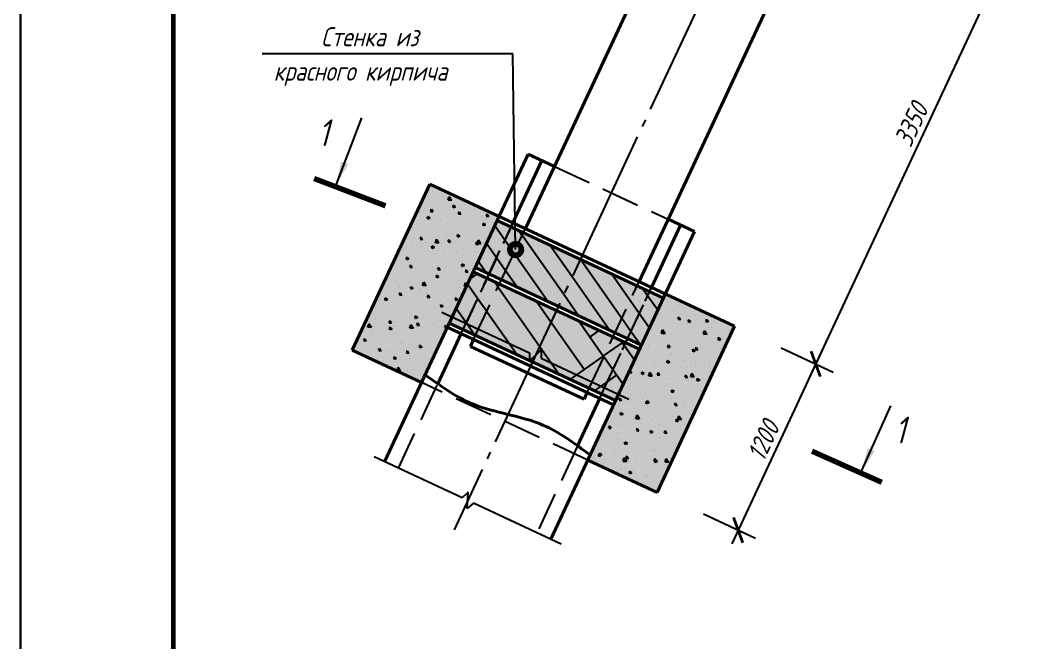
# Model space of a CAD drawing. Header units: millimetres. Extents: x 241890 to 271590, y -129581 to -108581.
# Drawn here: x 241890 to 248556, y -120084 to -116011 of the extents above; entities that cross this region are included whole.
import ezdxf

# ---------------------------------------------------------------- set-up
doc = ezdxf.new("R2010")
doc.units = ezdxf.units.MM
doc.set_wipeout_variables(frame=1)
doc.linetypes.add('GOST2.303 4', pattern=[7, 5, -2, 0])
doc.linetypes.add('GOST2.303 5', pattern=[24, 20, -1.5, 1, -1.5])
doc.layers.get('0').update_dxf_attribs({"lineweight": 40})
for name, color, linetype in [('Заливка', 5, 'Continuous'), ('Линии', 7, 'Continuous'), ('Надписи', 7, 'Continuous'), ('СПДС_Надписи', 7, 'Continuous'), ('Штриховка', 7, 'Continuous')]:
    doc.layers.add(name, color=color, linetype=linetype)
doc.styles.add('GOST 2.304', font='CS_Gost2304.shx', dxfattribs={"oblique": 15})

# ---------------------------------------------------------------- blocks, each defined once
blk = doc.blocks.new('_ArchTick')
at = {"color": 0, "linetype": 'ByBlock', "const_width": 0.15}
blk.add_lwpolyline([(-0.5, -0.5), (0.5, 0.5)], dxfattribs=at)

msp = doc.modelspace()

# ---------------------------------------------------------------- hatches: boundary and pattern name
at = {"layer": 'Заливка', "ltscale": 50}
h = msp.add_hatch(color=254, dxfattribs=at)
h.paths.add_polyline_path([(246561.4, -118012.6), (246054.2, -119100.2), (245601.1, -118888.9), (246108.2, -117801.3)])
h.paths.add_polyline_path([(245020.6, -117294.2), (244513.5, -118381.7), (244060.3, -118170.4), (244567.5, -117082.9)])
h = msp.add_hatch(color=26, dxfattribs=at)
h.paths.add_polyline_path([(246095.5, -117828.5), (245951.8, -118136.6), (245861.2, -118094.4), (246004.9, -117786.2)])
h.paths.add_polyline_path([(246004.9, -117786.2), (245861.2, -118094.4), (245779.6, -118056.3), (245923.3, -117748.2)])
h.paths.add_polyline_path([(245923.3, -117748.2), (245779.6, -118056.3), (245771.5, -118052.5), (245915.2, -117744.4)])
h.paths.add_polyline_path([(245915.2, -117744.4), (245771.5, -118052.5), (245408, -117883.1), (245551.7, -117574.9)])
h.paths.add_polyline_path([(245551.7, -117574.9), (245408, -117883.1), (245044.6, -117713.6), (245188.3, -117405.5)])
h.paths.add_polyline_path([(245188.3, -117405.5), (245044.6, -117713.6), (245036.5, -117709.8), (245180.1, -117401.7)])
h.paths.add_polyline_path([(245180.1, -117401.7), (245036.5, -117709.8), (244954.9, -117671.8), (245098.6, -117363.6)])
h.paths.add_polyline_path([(245098.6, -117363.6), (244954.9, -117671.8), (244864.3, -117629.5), (245007.9, -117321.4)])
at = {"layer": 'Линии', "ltscale": 50}
h = msp.add_hatch(color=41, dxfattribs=at)
h.paths.add_polyline_path([(245782.8, -118499.2), (245939.1, -118163.8), (245848.5, -118121.6), (245692.1, -118456.9)])
h.paths.add_polyline_path([(245692.1, -118456.9), (245848.5, -118121.6), (245767, -118083.5), (245610.6, -118418.9)])
h.paths.add_polyline_path([(245610.6, -118418.9), (245767, -118083.5), (245758.8, -118079.7), (245602.4, -118415.1)])
h.paths.add_polyline_path([(245602.4, -118415.1), (245758.8, -118079.7), (245395.4, -117910.3), (245239, -118245.6)])
h.paths.add_polyline_path([(245239, -118245.6), (245395.4, -117910.3), (245031.9, -117740.8), (244875.6, -118076.1)])
h.paths.add_polyline_path([(244875.6, -118076.1), (245031.9, -117740.8), (245023.8, -117737), (244867.4, -118072.3)])
h.paths.add_polyline_path([(244867.4, -118072.3), (245023.8, -117737), (244942.2, -117699), (244785.8, -118034.3)])
h.paths.add_polyline_path([(244785.8, -118034.3), (244942.2, -117699), (244851.6, -117656.7), (244695.2, -117992)])

# ---------------------------------------------------------------- linework, layer by layer
at = {"ltscale": 50}
for p, q in [((245192.8, -117374.5), (246553.8, -114455.9)), ((245936, -117721), (247358, -114671.4)), ((245211, -116886.5), (244272, -118899.6)), ((245211, -116886.5), (245211, -116886.5)), ((245211, -116886.5), (245383, -116966.7)), ((245211, -116886.5), (245211, -116886.5)), ((245211, -116886.5), (245383, -116966.7)), ((245111.3, -117336.4), (245301.4, -116928.7)), ((245189.7, -116931.6), (245189.7, -116931.6)), ((246561.4, -118012.6), (244567.5, -117082.9)), ((246207.7, -117351.3), (246017.6, -117759)), ((246126.1, -117313.3), (246298.6, -117393.7)), ((246126.1, -117313.3), (246298.6, -117393.7)), ((246234.9, -117370.5), (246234.9, -117370.5)), ((246239.9, -117359.8), (246239.9, -117359.8)), ((246298.3, -117393.6), (245359.6, -119406.8)), ((246277.2, -117438.8), (246277.2, -117438.8)), ((246298.6, -117393.7), (246298.6, -117393.7)), ((246298.6, -117393.7), (246298.6, -117393.7)), ((246054.2, -119100.2), (246561.4, -118012.6)), ((244619.8, -118390.4), (244773.2, -118061.5)), ((244833.6, -118144.8), (244854.7, -118099.5)), ((245679.5, -118484.1), (245534.3, -118795.5)), ((245576.8, -118491.4), (245597.9, -118446.1))]:
    msp.add_line(p, q, dxfattribs=at)
for p, q in [((244060.3, -118170.4), (244567.5, -117082.9)), ((246054.2, -119100.2), (246561.4, -118012.6)), ((244513.5, -118381.7), (244060.3, -118170.4)), ((246054.2, -119100.2), (245601.1, -118888.9))]:
    msp.add_line(p, q)
at = {"ltscale": 40}
for p, q in [((246095.5, -117828.5), (245007.9, -117321.4)), ((245951.8, -118136.6), (244864.3, -117629.5)), ((245939.1, -118163.8), (244851.6, -117656.7)), ((245770.1, -118526.4), (244682.5, -118019.2)), ((245782.8, -118499.2), (244695.2, -117992)), ((245576.8, -118491.4), (244833.6, -118144.8))]:
    msp.add_line(p, q, dxfattribs=at)
at = {"ltscale": 50}
msp.add_spline([(245615.8, -118856.5), (245307.4, -118659.6), (244846.4, -118520.9), (244536.8, -118330.9)], degree=3, dxfattribs=at)
at = {"layer": 'Линии', "linetype": 'GOST2.303 5', "ltscale": 50}
msp.add_line((246939, -114599.4), (244726.7, -119344.6), dxfattribs=at)
at = {"layer": 'Линии', "linetype": 'GOST2.303 4', "ltscale": 50}
for p, q in [((245211, -116886.5), (245041.3, -117250.5)), ((245211, -116886.5), (245041.3, -117250.5)), ((245211, -116886.5), (245166.7, -116981.7)), ((245301.7, -116928.8), (244804.9, -117994)), ((245301.7, -116928.8), (244804.9, -117994)), ((245383, -116966.7), (246126.1, -117313.3)), ((245041.3, -117250.5), (244714.3, -117951.8)), ((245041.3, -117250.5), (244714.3, -117951.8)), ((244773.2, -118061.5), (245111.3, -117336.4)), ((244854.7, -118099.5), (245192.8, -117374.5)), ((245711.2, -118416.7), (246208, -117351.4)), ((245711.2, -118416.7), (246208, -117351.4)), ((246128.9, -117757.6), (246298.6, -117393.7)), ((246128.9, -117757.6), (246298.6, -117393.7)), ((246129.2, -117756.9), (246171.3, -117666.6)), ((246129.2, -117756.9), (246171.3, -117666.6)), ((245597.9, -118446.1), (245936, -117721)), ((245679.5, -118484.1), (246017.6, -117759)), ((246128.9, -117757.6), (245801.9, -118458.9)), ((246128.9, -117757.6), (245801.9, -118458.9)), ((244362.6, -118941.9), (244619.8, -118390.4)), ((245601.1, -118888.9), (244513.5, -118381.7)), ((245534.3, -118795.5), (245268.9, -119364.5))]:
    msp.add_line(p, q, dxfattribs=at)
at = {"layer": 'Линии', "linetype": 'Continuous', "ltscale": 50}
for p, q in [((244829.4, -117704.3), (244879.1, -117669.5)), ((244880.2, -117831.9), (244814, -117737.3)), ((245014.2, -117757.6), (244988.1, -117720.4)), ((245020.1, -117766.1), (245014.2, -117757.6)), ((245285.7, -118145.4), (245020.1, -117766.1)), ((244939.8, -117917.1), (244880.2, -117831.9)), ((244805.8, -117991.4), (244739.6, -117896.8)), ((245360.1, -117985.9), (245264.4, -117849.2)), ((244945.8, -117925.6), (244939.8, -117917.1)), ((245136.3, -118197.7), (244945.8, -117925.6)), ((244860.1, -118068.9), (244805.8, -117991.4)), ((245577.7, -118296.6), (245360.1, -117985.9)), ((245700.1, -118205.7), (245540.6, -117978)), ((245615.1, -118084.4), (245676.5, -118041.4)), ((245412.6, -118326.5), (245285.7, -118145.4)), ((245711.2, -118203.2), (245836, -118115.7)), ((245840, -118139.9), (245827.4, -118121.8)), ((245906.2, -118234.4), (245840, -118139.9)), ((245486, -118360.8), (245696.4, -118213.5)), ((245696.4, -118213.5), (245702.5, -118209.2)), ((245702.5, -118209.2), (245700.1, -118205.7)), ((245702.5, -118209.2), (245711.2, -118203.2)), ((245706, -118214.2), (245702.5, -118209.2)), ((245765.6, -118299.3), (245706, -118214.2)), ((245831.9, -118393.9), (245765.6, -118299.3)), ((245645.5, -118435.2), (245729.8, -118376.2)), ((245729.8, -118376.2), (245789.9, -118334.1))]:
    msp.add_line(p, q, dxfattribs=at)
at = {"layer": 'Линии', "ltscale": 50}
for p, q in [((245395.4, -117910.3), (245226.3, -118272.8)), ((244646.3, -117920.1), (245220.9, -118188)), ((244646.3, -117920.1), (245220.9, -118188)), ((245219.7, -118242.6), (245296.4, -118168.1)), ((245219.7, -118242.6), (245296.4, -118168.1)), ((245296.4, -118168.1), (245295.2, -118222.7)), ((245296.4, -118168.1), (245295.2, -118222.7)), ((245220.9, -118188), (245219.7, -118242.6)), ((245220.9, -118188), (245219.7, -118242.6)), ((245295.2, -118222.7), (245869.8, -118490.6)), ((245295.2, -118222.7), (245869.8, -118490.6)), ((244778.6, -119135.9), (244204, -118867.9)), ((244819.7, -119099.9), (244778.6, -119135.9)), ((244811.9, -119206.6), (244819.7, -119099.9)), ((244852.9, -119170.5), (244811.9, -119206.6)), ((245427.5, -119438.5), (244852.9, -119170.5))]:
    msp.add_line(p, q, dxfattribs=at)
at = {"layer": 'Надписи'}
for p, q in [((241890.4, -129580.7), (241890.4, -108580.7)), ((241890.4, -108580.7), (241890.4, -129580.7))]:
    msp.add_line(p, q, dxfattribs=at)
at = {"layer": 'Надписи', "lineweight": 60}
msp.add_line((242890.4, -108830.7), (242890.4, -129330.7), dxfattribs=at)
at = {"layer": 'Надписи', "ltscale": 50}
for p, q in [((245111.5, -116231.2), (243471.7, -116231.2)), ((245129, -117511.4), (245111.5, -116231.2))]:
    msp.add_line(p, q, dxfattribs=at)
at = {"layer": 'Надписи', "ltscale": 50, "const_width": 75}
msp.add_lwpolyline([(245147.7, -117511.4, 1), (245110.2, -117511.4, 1)], format="xyb", close=True, dxfattribs=at)
at = {"layer": 'СПДС_Надписи', "ltscale": 50}
for p, q in [((248555.8, -115119.6), (247049.3, -118350.5)), ((247133.8, -118169.2), (246542.1, -119438)), ((246864.9, -118154.2), (247204.8, -118312.7)), ((246864.9, -118154.2), (247204.8, -118312.7)), ((246357.8, -119241.8), (246697.7, -119400.2))]:
    msp.add_line(p, q, dxfattribs=at)
at = {"layer": 'СПДС_Надписи', "linetype": 'Continuous', "ltscale": 50}
msp.add_line((247161.4, -117866), (247161.4, -117866), dxfattribs=at)
msp.add_line((247161.4, -117866), (247161.4, -117866), dxfattribs=at)
at = {"layer": 'СПДС_Надписи', "linetype": 'Continuous', "ltscale": 50, "const_width": 35}
for points in [[(243811.5, -117046.1), (244278.4, -117225.2)], [(245527.9, -117704.7), (245527.9, -117704.7), (245527.9, -117704.7)], [(245358.9, -118067.3), (245358.9, -118067.3), (245358.9, -118067.3)], [(247523.7, -119034.7), (247067.2, -118830.7)]]:
    msp.add_lwpolyline(points, dxfattribs=at)
at = {"layer": 'СПДС_Надписи', "linetype": 'Continuous', "ltscale": 50}
for points in [[(243957.9, -117083.5), (243988.2, -116934.3), (244035.1, -116952.3)], [(247393.9, -118957.5), (247432.2, -118810.1), (247478.1, -118830.7)]]:
    msp.add_solid(points, dxfattribs=at)
at = {"layer": 'Штриховка', "linetype": 'Continuous', "ltscale": 50}
for p, q in [((244565.6, -117127.1), (244565.6, -117127.1)), ((244583.5, -117132), (244583.5, -117132)), ((244626.7, -117146.4), (244626.7, -117146.4)), ((244655.3, -117163), (244655.3, -117163)), ((244687.9, -117188.6), (244694.8, -117165.4)), ((244710.6, -117189.4), (244694.7, -117165.7)), ((244707, -117170.3), (244707, -117170.3)), ((244521.4, -117208.2), (244521.4, -117208.2)), ((244571.8, -117215.8), (244571.8, -117215.8)), ((244590, -117220.1), (244590, -117220.1)), ((244614, -117237.4), (244614, -117237.4)), ((244711.1, -117188.5), (244688.3, -117188)), ((244722.4, -117238.1), (244720, -117222.1)), ((244736.3, -117232), (244720, -117222.2)), ((244736.2, -117231.7), (244722.3, -117237.9)), ((244724.6, -117238.1), (244724.6, -117238.1)), ((244781, -117195.1), (244781, -117195.1)), ((244796.8, -117213.8), (244796.8, -117213.8)), ((244832.3, -117210.6), (244832.3, -117210.6)), ((244497.8, -117263.3), (244497.8, -117263.3)), ((244531.4, -117244.4), (244531.4, -117244.4)), ((244555.3, -117312.5), (244552.9, -117296.5)), ((244569.2, -117306.4), (244552.9, -117296.6)), ((244569.1, -117306.1), (244555.2, -117312.3)), ((244560.2, -117299.6), (244560.2, -117299.6)), ((244588.3, -117265.2), (244573.1, -117263.9)), ((244574.3, -117261.6), (244580, -117246.4)), ((244589, -117265.4), (244579.5, -117248.9)), ((244665.9, -117262.4), (244665.9, -117262.4)), ((244675.1, -117256.7), (244675.1, -117256.7)), ((244695.3, -117254.1), (244695.3, -117254.1)), ((244770.5, -117281.2), (244755.3, -117279.8)), ((244756.5, -117277.5), (244762.2, -117262.4)), ((244771.2, -117281.4), (244761.7, -117264.9)), ((244800.4, -117280.3), (244800.4, -117280.3)), ((244820.7, -117294.4), (244820.7, -117294.4)), ((244829.4, -117305.3), (244829.4, -117305.3)), ((244859.1, -117256), (244859.1, -117256)), ((244934.9, -117298.2), (244934.9, -117298.2)), ((244952.6, -117297.1), (244937.5, -117295.8)), ((244938.2, -117264.6), (244938.2, -117264.6)), ((244938.7, -117293.5), (244944.4, -117278.3)), ((244953.4, -117297.3), (244943.8, -117280.8)), ((244482.8, -117338.2), (244482.8, -117338.2)), ((244569.7, -117358.5), (244569.7, -117358.5)), ((244569.8, -117318.5), (244569.8, -117318.5)), ((244617.4, -117356.1), (244617.4, -117356.1)), ((244639.3, -117314.1), (244639.3, -117314.1)), ((244662.4, -117347.7), (244662.4, -117347.7)), ((244683.7, -117337.9), (244683.7, -117337.9)), ((244723.5, -117366.9), (244723.5, -117366.9)), ((244751.9, -117374), (244751.9, -117374)), ((244780.8, -117364.9), (244780.8, -117364.9)), ((244918.3, -117355.9), (244915.9, -117339.8)), ((244932.2, -117349.7), (244915.9, -117339.9)), ((244932.2, -117349.5), (244918.2, -117355.7)), ((244922, -117334.5), (244922, -117334.5)), ((244947.3, -117336), (244947.3, -117336)), ((244983.1, -117353.8), (244983.1, -117353.8)), ((245058.5, -117449.6), (244992.3, -117355)), ((244410.3, -117425.6), (244410.3, -117425.6)), ((244458.7, -117429.1), (244458.7, -117429.1)), ((244463.9, -117380.1), (244463.9, -117380.1)), ((244506.4, -117443.6), (244512.1, -117428.5)), ((244521.1, -117447.5), (244511.6, -117431)), ((244548.5, -117383.4), (244548.5, -117383.4)), ((244618.2, -117428.7), (244618.2, -117428.7)), ((244672.1, -117421.7), (244672.1, -117421.7)), ((244711.1, -117409.2), (244711.1, -117409.2)), ((244765.2, -117424.1), (244748.8, -117414.3)), ((244751.3, -117430.2), (244748.9, -117414.2)), ((244765.1, -117423.9), (244751.2, -117430.1)), ((244809, -117378.2), (244809, -117378.2)), ((244877.8, -117415.6), (244877.8, -117415.6)), ((244886.4, -117391.9), (244886.4, -117391.9)), ((244922.2, -117415.6), (244922.2, -117415.6)), ((244935.6, -117419.8), (244935.6, -117419.8)), ((245172.3, -117418.4), (245151.2, -117388.1)), ((245178.3, -117426.9), (245172.3, -117418.4)), ((245443.9, -117806.2), (245178.3, -117426.9)), ((244398.6, -117509.4), (244398.6, -117509.4)), ((244450.4, -117498.9), (244450.4, -117498.9)), ((244451.2, -117471.1), (244451.2, -117471.1)), ((244520.4, -117447.2), (244505.2, -117445.9)), ((244509, -117474.6), (244509, -117474.6)), ((244512.3, -117490.3), (244512.3, -117490.3)), ((244536.9, -117467.2), (244536.9, -117467.2)), ((244584.2, -117504.6), (244581.8, -117488.6)), ((244598.1, -117498.5), (244581.8, -117488.7)), ((244598, -117498.2), (244584.1, -117504.4)), ((244600.2, -117479.9), (244600.2, -117479.9)), ((244604.5, -117467.9), (244611.4, -117444.6)), ((244627.7, -117467.7), (244604.8, -117467.2)), ((244627.2, -117468.7), (244611.2, -117444.9)), ((244643.5, -117492.5), (244643.5, -117492.5)), ((244660.4, -117505.5), (244660.4, -117505.5)), ((244702.6, -117463.2), (244687.4, -117461.9)), ((244688.6, -117459.6), (244694.3, -117444.4)), ((244703.3, -117463.4), (244693.8, -117446.9)), ((244710.8, -117457.9), (244710.8, -117457.9)), ((244771.9, -117477.2), (244771.9, -117477.2)), ((244778.1, -117510.4), (244778.1, -117510.4)), ((244797.4, -117462), (244797.4, -117462)), ((244852.6, -117460), (244852.6, -117460)), ((244884.8, -117479.1), (244869.6, -117477.8)), ((244870.8, -117475.5), (244876.5, -117460.3)), ((244885.5, -117479.3), (244876, -117462.8)), ((244878.7, -117473.5), (244885.7, -117450.3)), ((244902, -117473.4), (244879.1, -117472.9)), ((244901.4, -117474.3), (244885.5, -117450.6)), ((245004.3, -117565.8), (244938, -117471.3)), ((245118.1, -117534.7), (245058.5, -117449.6)), ((245498.1, -117689.9), (245352.6, -117482.1)), ((244407, -117552.1), (244407, -117552.1)), ((244417.1, -117579), (244414.7, -117563)), ((244431, -117572.9), (244414.7, -117563.1)), ((244431, -117572.6), (244417, -117578.8)), ((244525.3, -117551), (244525.3, -117551)), ((244584.9, -117516.8), (244584.9, -117516.8)), ((244666.7, -117539), (244666.7, -117539)), ((244719.4, -117534.7), (244719.4, -117534.7)), ((244741.6, -117530.7), (244741.6, -117530.7)), ((244759.2, -117568.2), (244759.2, -117568.2)), ((244785.7, -117545.8), (244785.7, -117545.8)), ((244853.9, -117552.6), (244853.9, -117552.6)), ((245063.9, -117651), (245004.3, -117565.8)), ((245124.1, -117543.2), (245118.1, -117534.7)), ((245339.8, -117851.2), (245124.1, -117543.2)), ((245817.9, -117952.9), (245554, -117576)), ((244373.1, -117624.6), (244373.1, -117624.6)), ((244387, -117593.2), (244387, -117593.2)), ((244401.8, -117592.6), (244401.8, -117592.6)), ((244452.5, -117629.3), (244437.3, -117628)), ((244438.6, -117625.7), (244444.2, -117610.5)), ((244442.7, -117580.2), (244442.7, -117580.2)), ((244453.2, -117629.5), (244443.7, -117613)), ((244499.6, -117581.3), (244499.6, -117581.3)), ((244513.6, -117634.8), (244513.6, -117634.8)), ((244536.4, -117610.5), (244536.4, -117610.5)), ((244560.7, -117600.6), (244560.7, -117600.6)), ((244584.2, -117631), (244584.2, -117631)), ((244634.7, -117645.2), (244619.5, -117643.9)), ((244620.8, -117641.6), (244626.4, -117626.4)), ((244635.4, -117645.4), (244625.9, -117628.9)), ((244648.8, -117589.3), (244648.8, -117589.3)), ((244670.9, -117628.4), (244670.9, -117628.4)), ((244774.1, -117629.6), (244774.1, -117629.6)), ((244780.1, -117622.4), (244777.7, -117606.3)), ((244794.1, -117616.2), (244777.7, -117606.4)), ((244794, -117616), (244780, -117622.2)), ((244802.9, -117657.5), (244808.6, -117642.4)), ((244820.4, -117587.5), (244820.4, -117587.5)), ((244883.1, -117581.4), (244883.1, -117581.4)), ((244936.9, -117663.4), (244883.8, -117587.6)), ((244288.4, -117704.7), (244288.4, -117704.7)), ((244375.4, -117677), (244375.4, -117677)), ((244455.5, -117662.4), (244455.5, -117662.4)), ((244514.6, -117675.3), (244514.6, -117675.3)), ((244548, -117691.6), (244548, -117691.6)), ((244609.2, -117710.9), (244609.2, -117710.9)), ((244613.1, -117696.7), (244610.7, -117680.7)), ((244627, -117690.6), (244610.7, -117680.8)), ((244626.9, -117690.4), (244613, -117696.6)), ((244637.1, -117673.1), (244637.1, -117673.1)), ((244715.1, -117649.3), (244715.1, -117649.3)), ((244725.7, -117681.7), (244725.7, -117681.7)), ((244816.9, -117661.2), (244801.7, -117659.8)), ((244805.4, -117646.3), (244805.4, -117646.3)), ((244807.6, -117678.4), (244807.6, -117678.4)), ((244817.6, -117661.4), (244808.1, -117644.9)), ((245069.8, -117659.5), (245063.9, -117651)), ((245138.3, -117757.3), (245069.8, -117659.5)), ((245742.6, -118039.1), (245498.1, -117689.9)), ((245872.2, -117836.6), (245755.4, -117669.9)), ((244270, -117741.2), (244260.6, -117741)), ((244269.5, -117742.2), (244263.9, -117733.9)), ((244293.5, -117711.1), (244293.5, -117711.1)), ((244349.6, -117724), (244349.6, -117724)), ((244363.7, -117760.8), (244363.7, -117760.8)), ((244369.3, -117753.3), (244369.3, -117753.3)), ((244403.6, -117746), (244403.6, -117746)), ((244428, -117729), (244428, -117729)), ((244446, -117771.1), (244443.6, -117755.1)), ((244459.9, -117765), (244443.6, -117755.2)), ((244459.8, -117764.8), (244445.9, -117770.9)), ((244502, -117718.7), (244502, -117718.7)), ((244503.9, -117771.2), (244503.9, -117771.2)), ((244503.9, -117772.7), (244503.9, -117772.7)), ((244521, -117747.1), (244528, -117723.8)), ((244544.3, -117746.9), (244521.4, -117746.4)), ((244543.7, -117747.9), (244527.8, -117724.1)), ((244562.5, -117746.9), (244562.5, -117746.9)), ((244625.5, -117756.9), (244625.5, -117756.9)), ((244656, -117726.1), (244656, -117726.1)), ((244697.1, -117764.8), (244697.1, -117764.8)), ((244762.5, -117713.4), (244762.5, -117713.4)), ((244763.5, -117759.5), (244763.5, -117759.5)), ((244795.3, -117752.7), (244802.2, -117729.5)), ((244807, -117752.3), (244795.7, -117752.1)), ((244811.2, -117743.4), (244802.1, -117729.8)), ((245992, -117814), (245956.9, -117763.8)), ((244244.3, -117785.8), (244244.3, -117785.8)), ((244278.9, -117845.5), (244276.5, -117829.5)), ((244292.8, -117839.4), (244276.5, -117829.6)), ((244292.8, -117839.1), (244278.8, -117845.3)), ((244336.8, -117815), (244336.8, -117815)), ((244384.6, -117811.3), (244369.4, -117810)), ((244370.7, -117807.7), (244376.3, -117792.5)), ((244385.3, -117811.5), (244375.8, -117795)), ((244398, -117834.3), (244398, -117834.3)), ((244490.3, -117802.5), (244490.3, -117802.5)), ((244545.1, -117796.8), (244545.1, -117796.8)), ((244566.8, -117827.3), (244551.6, -117825.9)), ((244552.9, -117823.6), (244558.5, -117808.5)), ((244567.5, -117827.5), (244558, -117811)), ((244596.4, -117801.8), (244596.4, -117801.8)), ((244613.9, -117840.8), (244613.9, -117840.8)), ((244638.4, -117789.1), (244638.4, -117789.1)), ((244657.6, -117821.1), (244657.6, -117821.1)), ((244749, -117843.2), (244733.8, -117841.9)), ((244735.1, -117839.6), (244740.7, -117824.4)), ((244749.7, -117843.4), (244740.2, -117826.9)), ((244750.8, -117797.2), (244750.8, -117797.2)), ((244772.9, -117807), (244772.9, -117807)), ((245541.2, -117945.2), (245443.9, -117806.2)), ((245878.1, -117845.1), (245872.2, -117836.6)), ((246058.2, -117908.5), (245992, -117814)), ((246109.9, -117804.1), (246109.9, -117804.1)), ((246150.7, -117825.3), (246150.7, -117825.3)), ((244215.1, -117888.2), (244215.1, -117888.2)), ((244246.1, -117846.3), (244246.1, -117846.3)), ((244292.7, -117896.1), (244292.7, -117896.1)), ((244320.8, -117847), (244320.8, -117847)), ((244352.1, -117844.6), (244352.1, -117844.6)), ((244387.6, -117897.1), (244387.6, -117897.1)), ((244455.4, -117864.9), (244455.4, -117864.9)), ((244478.7, -117886.3), (244478.7, -117886.3)), ((244552.3, -117882.9), (244552.3, -117882.9)), ((244589.9, -117882.8), (244589.9, -117882.8)), ((244655.9, -117882.8), (244639.5, -117872.9)), ((244642, -117888.9), (244639.5, -117872.9)), ((244655.8, -117882.5), (244641.9, -117888.7)), ((244686.5, -117847.6), (244686.5, -117847.6)), ((244724.4, -117900.7), (244724.4, -117900.7)), ((244739.2, -117881), (244739.2, -117881)), ((245937.7, -117930.3), (245878.1, -117845.1)), ((246079.1, -117864), (246079, -117864)), ((246173.9, -117902.6), (246173.9, -117902.6)), ((246195.4, -117872.5), (246195.4, -117872.5)), ((244186.8, -117957.7), (244186.8, -117957.7)), ((244203.5, -117972), (244203.5, -117972)), ((244212.5, -117965.5), (244212.5, -117965.5)), ((244302.8, -117989.7), (244308.5, -117974.6)), ((244317.5, -117993.6), (244307.9, -117977.1)), ((244318, -117941.5), (244318, -117941.5)), ((244340.4, -117928.4), (244340.4, -117928.4)), ((244385.2, -117925.3), (244385.2, -117925.3)), ((244446.4, -117944.5), (244446.4, -117944.5)), ((244467, -117970.1), (244467, -117970.1)), ((244474.9, -117963.2), (244472.5, -117947.2)), ((244488.8, -117957.1), (244472.5, -117947.3)), ((244488.7, -117956.9), (244474.8, -117963.1)), ((244529.1, -117947.9), (244529.1, -117947.9)), ((244602.2, -117924.6), (244602.2, -117924.6)), ((244644.8, -117912.1), (244644.8, -117912.1)), ((244706, -117931.4), (244706, -117931.4)), ((245823.9, -117961.4), (245817.9, -117952.9)), ((245883.5, -118046.5), (245823.9, -117961.4)), ((246004, -118024.8), (245937.7, -117930.3)), ((246042.3, -117943.9), (246042.3, -117943.9)), ((246052.4, -117975.9), (246052.4, -117975.9)), ((246125.8, -117916.8), (246125.8, -117916.8)), ((246158.3, -117914.3), (246158.3, -117914.3)), ((246176.8, -117961.8), (246176.8, -117961.8)), ((246206.5, -117970.7), (246191.3, -117969.4)), ((246192.5, -117967.1), (246198.2, -117951.9)), ((246207.2, -117970.9), (246197.7, -117954.4)), ((246250.8, -117943.5), (246250.8, -117943.5)), ((246261.1, -117987.9), (246258.7, -117971.9)), ((246275, -117981.8), (246258.7, -117972)), ((246267.2, -117967.6), (246267.2, -117967.6)), ((246299.2, -117942.8), (246299.2, -117942.8)), ((246312, -117962.8), (246312, -117962.8)), ((246336.9, -117923.2), (246336.9, -117923.2)), ((246374.7, -117983), (246380.4, -117967.8)), ((246389.4, -117986.9), (246379.9, -117970.4)), ((246478.3, -117974), (246478.3, -117974)), ((244153.8, -117989.8), (244153.8, -117989.8)), ((244163.3, -118020.6), (244170.3, -117997.4)), ((244186.6, -118020.5), (244163.7, -118020)), ((244186, -118021.4), (244170.1, -117997.7)), ((244207, -118012.1), (244207, -118012.1)), ((244288.3, -118007.7), (244288.3, -118007.7)), ((244316.7, -117993.4), (244301.6, -117992)), ((244307.8, -118037.6), (244305.4, -118021.6)), ((244321.7, -118031.5), (244305.4, -118021.7)), ((244321.6, -118031.3), (244307.7, -118037.5)), ((244328.8, -118012.2), (244328.8, -118012.2)), ((244341.1, -118006.3), (244341.1, -118006.3)), ((244347, -117983.4), (244347, -117983.4)), ((244422.9, -118025.6), (244422.9, -118025.6)), ((244433.6, -118035.5), (244433.6, -118035.5)), ((244437.6, -118026.3), (244444.6, -118003)), ((244460.8, -118026.1), (244438, -118025.7)), ((244460.3, -118027.1), (244444.4, -118003.4)), ((244459.5, -117992.2), (244459.5, -117992.2)), ((244481.5, -118001.3), (244481.5, -118001.3)), ((244498.9, -118009.3), (244483.7, -118008)), ((244485, -118005.7), (244490.6, -117990.5)), ((244499.6, -118009.5), (244490.1, -117993)), ((244557.4, -118043.6), (244557.4, -118043.6)), ((244590.6, -118008.4), (244590.6, -118008.4)), ((244600.7, -117993.2), (244600.7, -117993.2)), ((244600.9, -118043), (244600.9, -118043)), ((244616.1, -118019.2), (244616.1, -118019.2)), ((244679.8, -118025.1), (244665.9, -118023.9)), ((244667.2, -118021.6), (244672.8, -118006.4)), ((244670.5, -117998.6), (244670.5, -117998.6)), ((244680.6, -118023.3), (244672.3, -118009)), ((246027.1, -118031.9), (246027.1, -118031.9)), ((246083.2, -118060.3), (246090.1, -118037)), ((246105.9, -118061.1), (246090, -118037.4)), ((246118.2, -117986.1), (246118.2, -117986.1)), ((246156.3, -118038.3), (246156.3, -118038.3)), ((246162.3, -117986.4), (246162.3, -117986.4)), ((246206.7, -118024.6), (246206.7, -118024.6)), ((246252.7, -118004), (246252.7, -118004)), ((246274.9, -117981.5), (246261, -117987.7)), ((246287.6, -118026.6), (246287.6, -118026.6)), ((246311.4, -117979.7), (246311.4, -117979.7)), ((246357.4, -118066), (246364.4, -118042.7)), ((246380.1, -118066.8), (246364.2, -118043)), ((246388.6, -117986.6), (246373.5, -117985.3)), ((246387.2, -118021.9), (246387.2, -118021.9)), ((246408.7, -118018.4), (246408.7, -118018.4)), ((246425.9, -117984.5), (246425.9, -117984.5)), ((246445.9, -117997.6), (246445.9, -117997.6)), ((246466.3, -118011.4), (246466.3, -118011.4)), ((246521.8, -118039.8), (246521.8, -118039.8)), ((246549.4, -118022.8), (246549.4, -118022.8)), ((244105.3, -118083.6), (244105.3, -118083.6)), ((244140.7, -118112), (244138.3, -118096)), ((244154.7, -118105.9), (244138.3, -118096.1)), ((244154.6, -118105.6), (244140.7, -118111.8)), ((244174, -118048.7), (244174, -118048.7)), ((244191.8, -118055.8), (244191.8, -118055.8)), ((244235.2, -118067.9), (244235.2, -118067.9)), ((244239.8, -118101.5), (244239.8, -118101.5)), ((244317.2, -118096), (244317.2, -118096)), ((244348.5, -118062.9), (244348.5, -118062.9)), ((244455.4, -118053.9), (244455.4, -118053.9)), ((244494.8, -118054.8), (244494.8, -118054.8)), ((244578.9, -118092.2), (244578.9, -118092.2)), ((245944, -118133), (245883.5, -118046.5)), ((246039.6, -118066.9), (246039.6, -118066.9)), ((246069.7, -118079.8), (246069.7, -118079.8)), ((246106.4, -118060.1), (246083.5, -118059.7)), ((246094, -118062.3), (246091.6, -118046.3)), ((246107.9, -118056.2), (246091.6, -118046.4)), ((246107.9, -118055.9), (246093.9, -118062.1)), ((246100.8, -118086.2), (246100.8, -118086.2)), ((246150.6, -118070.2), (246150.6, -118070.2)), ((246204.2, -118097.7), (246204.2, -118097.7)), ((246276, -118110.4), (246276, -118110.4)), ((246297.7, -118089.1), (246297.7, -118089.1)), ((246299.3, -118053.8), (246299.3, -118053.8)), ((246380.7, -118065.8), (246357.8, -118065.3)), ((246360.4, -118073), (246360.4, -118073)), ((246414.2, -118068.3), (246414.2, -118068.3)), ((246457, -118105.6), (246454.6, -118089.6)), ((246471, -118099.5), (246454.6, -118089.7)), ((246470.9, -118099.3), (246456.9, -118105.5)), ((244066.7, -118159.4), (244065.5, -118159.3)), ((244067.4, -118159.7), (244066.3, -118157.7)), ((244129.9, -118129.7), (244129.9, -118129.7)), ((244180.2, -118139.6), (244180.2, -118139.6)), ((244191, -118163.2), (244191, -118163.2)), ((244222.4, -118158.9), (244222.4, -118158.9)), ((244248.9, -118175.4), (244233.7, -118174.1)), ((244234.9, -118171.8), (244240.6, -118156.6)), ((244249.6, -118175.6), (244240.1, -118159.1)), ((244374.4, -118119.4), (244374.4, -118119.4)), ((244389.5, -118116.6), (244389.5, -118116.6)), ((244417.1, -118187.7), (244422.8, -118172.5)), ((244431.8, -118191.5), (244422.2, -118175)), ((244443.8, -118137.7), (244443.8, -118137.7)), ((244482, -118145.8), (244482, -118145.8)), ((244489.9, -118113.7), (244489.9, -118113.7)), ((244517.7, -118149.3), (244501.3, -118139.4)), ((244503.8, -118155.4), (244501.4, -118139.4)), ((244517.6, -118149), (244503.7, -118155.2)), ((244508.9, -118137.3), (244508.9, -118137.3)), ((244543.2, -118165.1), (244543.2, -118165.1)), ((244567.3, -118176), (244567.3, -118176)), ((245956.4, -118136.8), (245951.9, -118136.4)), ((245957.1, -118137), (245954.1, -118131.8)), ((245995.5, -118148), (245995.5, -118148)), ((245998.8, -118138.6), (245998.8, -118138.6)), ((246015.5, -118115.7), (246015.5, -118115.7)), ((246088.1, -118177.2), (246088.1, -118177.2)), ((246138.6, -118152.7), (246123.4, -118151.4)), ((246124.6, -118149.1), (246130.3, -118133.9)), ((246139.3, -118153), (246129.8, -118136.5)), ((246139, -118154), (246139, -118154)), ((246255.1, -118134.8), (246255.1, -118134.8)), ((246290, -118180), (246287.6, -118164)), ((246303.9, -118173.9), (246287.6, -118164.1)), ((246303.8, -118173.6), (246289.9, -118179.8)), ((246320.8, -118168.7), (246305.6, -118167.4)), ((246306.8, -118165), (246312.5, -118149.9)), ((246321.5, -118168.9), (246312, -118152.4)), ((246338.7, -118115.6), (246338.7, -118115.6)), ((246347.7, -118164), (246347.7, -118164)), ((246402.6, -118152.1), (246402.6, -118152.1)), ((246439.2, -118139.8), (246439.2, -118139.8)), ((246473.2, -118133.5), (246473.2, -118133.5)), ((244266, -118237.9), (244266, -118237.9)), ((244283.6, -118178.2), (244283.6, -118178.2)), ((244305.5, -118179.8), (244305.5, -118179.8)), ((244332.5, -118214), (244332.5, -118214)), ((244336.7, -118229.8), (244334.3, -118213.7)), ((244350.6, -118223.6), (244334.3, -118213.8)), ((244350.5, -118223.4), (244336.6, -118229.6)), ((244431, -118191.3), (244415.9, -118190)), ((244432.1, -118221.5), (244432.1, -118221.5)), ((244437.9, -118226.9), (244437.9, -118226.9)), ((245961.3, -118198.3), (245961.3, -118198.3)), ((246003.8, -118199.5), (246003.8, -118199.5)), ((246037.2, -118240.5), (246037.2, -118240.5)), ((246070.7, -118233.7), (246070.7, -118233.7)), ((246095.8, -118216.2), (246095.8, -118216.2)), ((246122.9, -118254.4), (246120.5, -118238.4)), ((246136.8, -118248.3), (246120.5, -118238.5)), ((246127.3, -118237.8), (246127.3, -118237.8)), ((246140.3, -118189.4), (246140.3, -118189.4)), ((246149.2, -118196.5), (246149.2, -118196.5)), ((246230.4, -118234.1), (246230.4, -118234.1)), ((246264.3, -118194.3), (246264.3, -118194.3)), ((246281.8, -118240.1), (246281.8, -118240.1)), ((246390.9, -118235.9), (246390.9, -118235.9)), ((246408.8, -118183.3), (246408.8, -118183.3)), ((244262.9, -118258.3), (244262.9, -118258.3)), ((244293.9, -118263.6), (244293.9, -118263.6)), ((244332, -118288.5), (244332, -118288.5)), ((244341.9, -118280.1), (244341.9, -118280.1)), ((244354.2, -118305.5), (244361.1, -118282.3)), ((244377.4, -118305.3), (244354.5, -118304.9)), ((244376.9, -118306.3), (244361, -118282.6)), ((244400.5, -118255.8), (244400.5, -118255.8)), ((244404.3, -118309.1), (244404.3, -118309.1)), ((244420.5, -118305.3), (244420.5, -118305.3)), ((244474, -118264.7), (244474, -118264.7)), ((244476.4, -118298), (244476.4, -118298)), ((244530.4, -118256), (244530.4, -118256)), ((244535, -118273.7), (244535, -118273.7)), ((244555.6, -118259.8), (244555.6, -118259.8)), ((245874.6, -118315.2), (245880.2, -118300)), ((245876.9, -118300.6), (245876.9, -118300.6)), ((245889.2, -118319.1), (245879.7, -118302.6)), ((245959.7, -118304.4), (245959.7, -118304.4)), ((245992.2, -118283.3), (245992.2, -118283.3)), ((246043.9, -118258.3), (246043.9, -118258.3)), ((246136.7, -118248), (246122.8, -118254.2)), ((246136.5, -118287.4), (246136.5, -118287.4)), ((246171.7, -118258.4), (246171.7, -118258.4)), ((246197.6, -118306.7), (246197.6, -118306.7)), ((246212.1, -118284.5), (246212.1, -118284.5)), ((246252.7, -118278.1), (246252.7, -118278.1)), ((246303.5, -118245.1), (246303.5, -118245.1)), ((246306.2, -118276.3), (246306.2, -118276.3)), ((246364.9, -118252), (246364.9, -118252)), ((246396.1, -118274.3), (246396.1, -118274.3)), ((246423.2, -118290.9), (246423.2, -118290.9)), ((244486.3, -118337.1), (244486.3, -118337.1)), ((244531.9, -118342.3), (244530.2, -118331.5)), ((244535.4, -118334.7), (244530.2, -118331.6)), ((245888.5, -118318.8), (245873.3, -118317.5)), ((245938, -118319.9), (245938, -118319.9)), ((245955.8, -118328.8), (245953.4, -118312.8)), ((245969.7, -118322.7), (245953.4, -118312.9)), ((245969.7, -118322.4), (245955.7, -118328.6)), ((245980.5, -118367.1), (245980.5, -118367.1)), ((245988.7, -118334.2), (245988.7, -118334.2)), ((245999.7, -118339.5), (246006.7, -118316.3)), ((246023, -118339.4), (246000.1, -118338.9)), ((246022.4, -118340.3), (246006.5, -118316.6)), ((246070.7, -118334.8), (246055.5, -118333.4)), ((246056.8, -118331.1), (246062.4, -118316)), ((246071.4, -118335), (246061.9, -118318.5)), ((246092.3, -118368.5), (246092.3, -118368.5)), ((246101.2, -118355.2), (246101.2, -118355.2)), ((246115.7, -118321.6), (246115.7, -118321.6)), ((246123.2, -118352.1), (246123.2, -118352.1)), ((246252.9, -118350.7), (246237.7, -118349.4)), ((246238.9, -118347.1), (246244.6, -118331.9)), ((246241, -118361.9), (246241, -118361.9)), ((246253.6, -118350.9), (246244.1, -118334.4)), ((246257.7, -118370), (246257.7, -118370)), ((246274, -118345.2), (246281, -118321.9)), ((246297.2, -118345), (246274.4, -118344.6)), ((246296.7, -118346), (246280.8, -118322.3)), ((246318.9, -118372.1), (246316.4, -118356.1)), ((246332.8, -118366), (246316.4, -118356.2)), ((246332.7, -118365.8), (246318.8, -118372)), ((246351.9, -118355.4), (246351.9, -118355.4)), ((246353.6, -118335.2), (246353.6, -118335.2)), ((246379.3, -118319.7), (246379.3, -118319.7)), ((245842.3, -118409.3), (245842.3, -118409.3)), ((245925.3, -118410.8), (245925.3, -118410.8)), ((245986.4, -118430.1), (245986.4, -118430.1)), ((246104.1, -118405.4), (246104.1, -118405.4)), ((246151.8, -118446.5), (246149.4, -118430.5)), ((246165.7, -118440.4), (246149.4, -118430.6)), ((246165.6, -118440.1), (246151.7, -118446.3)), ((246184.9, -118397.7), (246184.9, -118397.7)), ((246242.6, -118405.9), (246242.6, -118405.9)), ((246246, -118417), (246246, -118417)), ((246367.6, -118403.5), (246367.6, -118403.5)), ((245820.6, -118500.9), (245805.4, -118499.5)), ((245806.7, -118497.2), (245812.3, -118482.1)), ((245821.4, -118501.1), (245811.8, -118484.6)), ((245821.6, -118477), (245821.6, -118477)), ((245830.6, -118493.1), (245830.6, -118493.1)), ((245874.1, -118499.8), (245874.1, -118499.8)), ((245880.3, -118452.7), (245880.3, -118452.7)), ((245881.1, -118491.9), (245881.1, -118491.9)), ((245943.7, -118455.5), (245943.7, -118455.5)), ((245956.2, -118494.9), (245956.2, -118494.9)), ((245968.9, -118450.9), (245968.9, -118450.9)), ((245984.7, -118520.9), (245982.3, -118504.9)), ((245998.6, -118514.8), (245982.3, -118505)), ((245988.9, -118513.2), (245994.5, -118498)), ((246003.5, -118517), (245994, -118500.5)), ((246014.8, -118470.6), (246014.8, -118470.6)), ((246085.2, -118506.2), (246085.2, -118506.2)), ((246092.4, -118489.2), (246092.4, -118489.2)), ((246140.7, -118478.8), (246140.7, -118478.8)), ((246149.4, -118488.5), (246149.4, -118488.5)), ((246229.4, -118445.7), (246229.4, -118445.7)), ((246233.3, -118508), (246233.3, -118508)), ((246283.9, -118506.4), (246283.9, -118506.4)), ((245763.1, -118570.5), (245763.1, -118570.5)), ((245773.1, -118570.7), (245773.1, -118570.7)), ((245775.2, -118553.5), (245775.2, -118553.5)), ((245819, -118576.9), (245819, -118576.9)), ((245957.3, -118534.7), (245957.3, -118534.7)), ((245973.7, -118521.1), (245973.7, -118521.1)), ((245998.5, -118514.5), (245984.6, -118520.7)), ((246002.8, -118516.8), (245987.6, -118515.5)), ((246015.6, -118550.6), (246015.6, -118550.6)), ((246034.8, -118540.4), (246034.8, -118540.4)), ((246080.8, -118573), (246080.8, -118573)), ((246090.7, -118512.8), (246090.7, -118512.8)), ((246185, -118532.7), (246169.8, -118531.4)), ((246171.1, -118529.1), (246176.7, -118513.9)), ((246185.7, -118533), (246176.2, -118516.5)), ((246217.8, -118529.5), (246217.8, -118529.5)), ((246225.2, -118530.7), (246225.2, -118530.7)), ((246226.6, -118557), (246226.6, -118557)), ((246294.4, -118527.2), (246294.4, -118527.2)), ((245817.6, -118595.3), (245815.2, -118579.3)), ((245831.6, -118589.2), (245815.2, -118579.4)), ((245831.5, -118588.9), (245817.6, -118595.1)), ((245904.6, -118621.3), (245904.6, -118621.3)), ((245907.6, -118588.6), (245907.6, -118588.6)), ((245916.3, -118618.8), (245923.3, -118595.5)), ((245939.5, -118618.6), (245916.7, -118618.1)), ((245939, -118619.6), (245923.1, -118595.8)), ((245929.5, -118602.2), (245929.5, -118602.2)), ((245945.6, -118618.5), (245945.6, -118618.5)), ((246022.1, -118631.4), (246022.1, -118631.4)), ((246042.2, -118606.5), (246042.2, -118606.5)), ((246157, -118601.4), (246157, -118601.4)), ((246176.7, -118624.4), (246176.7, -118624.4)), ((246194.6, -118632.5), (246178.2, -118622.7)), ((246180.7, -118638.6), (246178.3, -118622.6)), ((246194.5, -118632.3), (246180.6, -118638.5)), ((246189.2, -118589), (246189.2, -118589)), ((246190.6, -118624.4), (246197.5, -118601.2)), ((246213.8, -118624.3), (246191, -118623.8)), ((246213.3, -118625.2), (246197.4, -118601.5)), ((246206.1, -118613.3), (246206.1, -118613.3)), ((245752.7, -118682.9), (245737.6, -118681.6)), ((245738.8, -118679.3), (245744.5, -118664.1)), ((245753.5, -118683.1), (245743.9, -118666.6)), ((245762.5, -118644.5), (245762.5, -118644.5)), ((245799.3, -118707.1), (245799.3, -118707.1)), ((245807.4, -118660.7), (245807.4, -118660.7)), ((245823.6, -118663.8), (245823.6, -118663.8)), ((245934.9, -118698.8), (245919.7, -118697.5)), ((245921, -118695.2), (245926.7, -118680)), ((245935.7, -118699.1), (245926.1, -118682.6)), ((245934, -118702.3), (245934, -118702.3)), ((246013.6, -118713), (246011.2, -118697)), ((246027.5, -118706.9), (246011.2, -118697.1)), ((246027.4, -118706.7), (246013.5, -118712.8)), ((246046, -118672.1), (246046, -118672.1)), ((246069.1, -118656.8), (246069.1, -118656.8)), ((246083.3, -118650.6), (246083.3, -118650.6)), ((246103.2, -118711.1), (246108.8, -118696)), ((246117.8, -118715), (246108.3, -118698.5)), ((246194.5, -118697.1), (246194.5, -118697.1)), ((246237.6, -118699.3), (246237.6, -118699.3)), ((245677.5, -118766), (245677.5, -118766)), ((245718.4, -118725.6), (245718.4, -118725.6)), ((245740.6, -118731.4), (245740.6, -118731.4)), ((245747.1, -118721.6), (245747.1, -118721.6)), ((245795.7, -118744.5), (245795.7, -118744.5)), ((245810.9, -118754.8), (245810.9, -118754.8)), ((245846.5, -118787.4), (245844.1, -118771.4)), ((245860.4, -118781.3), (245844.1, -118771.5)), ((245872.1, -118774.1), (245872.1, -118774.1)), ((245875.2, -118749.3), (245875.2, -118749.3)), ((245888.6, -118772.4), (245888.6, -118772.4)), ((245933.8, -118725), (245933.8, -118725)), ((245978, -118712.4), (245978, -118712.4)), ((246009.7, -118767.3), (246009.7, -118767.3)), ((246057.5, -118740.6), (246057.5, -118740.6)), ((246068.3, -118743), (246068.3, -118743)), ((246070.5, -118741.6), (246070.5, -118741.6)), ((246117.1, -118714.8), (246101.9, -118713.5)), ((246131.7, -118760.9), (246131.7, -118760.9)), ((246187.5, -118722.8), (246187.5, -118722.8)), ((246202.9, -118760.9), (246202.9, -118760.9)), ((245658.8, -118788), (245658.8, -118788)), ((245692.1, -118825.2), (245692.1, -118825.2)), ((245766.8, -118835.9), (245766.8, -118835.9)), ((245784.1, -118828.3), (245784.1, -118828.3)), ((245819, -118816.7), (245819, -118816.7)), ((245826.6, -118843.1), (245826.6, -118843.1)), ((245860.4, -118781), (245846.4, -118787.2)), ((245922.3, -118786.2), (245922.3, -118786.2)), ((246026.4, -118822.7), (246026.4, -118822.7)), ((246030.1, -118823.1), (246030.1, -118823.1)), ((246045.9, -118824.4), (246045.9, -118824.4)), ((246144.2, -118785.2), (246144.2, -118785.2)), ((246182.8, -118780.9), (246182.8, -118780.9)), ((245647.1, -118871.8), (245647.1, -118871.8)), ((245660.9, -118897.5), (245660.9, -118897.5)), ((245684.9, -118864.9), (245669.7, -118863.6)), ((245670.9, -118861.3), (245676.6, -118846.1)), ((245685.6, -118865.2), (245676.1, -118848.7)), ((245679.5, -118861.8), (245677, -118845.8)), ((245693.4, -118855.7), (245677, -118845.9)), ((245693.3, -118855.4), (245679.4, -118861.6)), ((245708, -118887.4), (245708, -118887.4)), ((245832.9, -118898), (245839.8, -118874.7)), ((245856.1, -118897.8), (245833.3, -118897.3)), ((245855.6, -118898.8), (245839.7, -118875)), ((245867, -118880.9), (245851.9, -118879.5)), ((245853.1, -118877.2), (245858.8, -118862.1)), ((245867.8, -118881.1), (245858.2, -118864.6)), ((245859.3, -118865), (245859.3, -118865)), ((245910.7, -118870), (245910.7, -118870)), ((245920.5, -118884.3), (245920.5, -118884.3)), ((245960.4, -118867.5), (245960.4, -118867.5)), ((245961.2, -118861), (245961.2, -118861)), ((246049.2, -118896.8), (246034, -118895.5)), ((246034.2, -118908.3), (246034.2, -118908.3)), ((246035.3, -118893.2), (246041, -118878)), ((246056.4, -118899), (246040, -118889.2)), ((246042.5, -118905.1), (246040.1, -118889.1)), ((246050, -118897), (246040.4, -118880.5)), ((246056.3, -118898.8), (246042.4, -118905)), ((246095.7, -118878.9), (246095.7, -118878.9)), ((246107.1, -118903.6), (246114.1, -118880.4)), ((246130.4, -118903.5), (246107.5, -118903)), ((246129.8, -118904.5), (246113.9, -118880.7)), ((246118.9, -118851.9), (246118.9, -118851.9)), ((245772.4, -118912.1), (245772.4, -118912.1)), ((245815.2, -118946.1), (245815.2, -118946.1)), ((245849.5, -118938.2), (245849.5, -118938.2)), ((245875.4, -118979.5), (245873, -118963.5)), ((245889.3, -118973.4), (245873, -118963.6)), ((245889.2, -118973.2), (245875.3, -118979.4)), ((245899.1, -118953.8), (245899.1, -118953.8)), ((245907.7, -118975.3), (245907.7, -118975.3)), ((246074.8, -118933), (246074.8, -118933)), ((246101.9, -118918.2), (246101.9, -118918.2)), ((245852.8, -118979.5), (245852.8, -118979.5)), ((245928.7, -119021.7), (245928.7, -119021.7)), ((245968.9, -118994.6), (245968.9, -118994.6)), ((245987.3, -118997.4), (245987.3, -118997.4)), ((245990.9, -118988.9), (245990.9, -118988.9)), ((246022.6, -118992.1), (246022.6, -118992.1)), ((246063.2, -119039.6), (246063.2, -119039.6)), ((245972.3, -119062), (245973.1, -119060)), ((246010.9, -119075.9), (246010.9, -119075.9))]:
    msp.add_line(p, q, dxfattribs=at)

# ---------------------------------------------------------------- block references
at = {"layer": 'СПДС_Надписи', "ltscale": 50, "xscale": 125, "yscale": 125, "zscale": 125}
for p, rotation in [((247091.5, -118259.8), 64.99999999998442), ((247091.5, -118259.8), 244.999999999986), ((246584.4, -119347.4), 244.9999999999845)]:
    msp.add_blockref('_ArchTick', p, dxfattribs=dict(at, rotation=rotation))

# ---------------------------------------------------------------- texts
at = {"layer": 'Надписи', "ltscale": 50, "style": 'GOST 2.304', "oblique": 15}
for s, p in [('Стенка из', (243856.9, -116181.2)), ('красного кирпича', (243546.7, -116406.2))]:
    msp.add_text(s, height=125, dxfattribs=at).set_placement(p)

# ---------------------------------------------------------------- wipeouts: each hides what was drawn before it
at = {"color": 7, "ltscale": 50, "true_color": 0xffffff}
for points in [[(244000, -116659.2), (243836.2, -116659.2), (243836.2, -116834.2), (244000, -116834.2)], [(247770.1, -118604.7), (247606.4, -118604.7), (247606.4, -118779.7), (247770.1, -118779.7)]]:
    msp.add_wipeout(points, dxfattribs=at).dxf.layer = 'СПДС_Надписи'

# ---------------------------------------------------------------- next in the draw order: linework, layer by layer
at = {"layer": 'СПДС_Надписи', "linetype": 'Continuous', "ltscale": 50}
for p, q in [((243957.9, -117083.5), (244124.2, -116650)), ((247393.9, -118957.5), (247583.4, -118533.6))]:
    msp.add_line(p, q, dxfattribs=at)

# ---------------------------------------------------------------- next in the draw order: texts
at = {"layer": 'СПДС_Надписи', "linetype": 'Continuous', "ltscale": 50, "style": 'GOST 2.304', "oblique": 15}
for p in [(243836.2, -116834.2), (247606.4, -118779.7)]:
    msp.add_text('1', height=175, dxfattribs=at).set_placement(p)
at = {"layer": 'СПДС_Надписи', "ltscale": 50, "char_height": 125, "attachment_point": 5, "rotation": 65, "style": 'GOST 2.304', "bg_fill": 3, "box_fill_scale": 1.1, "bg_fill_color": 256, "bg_fill_true_color": 13158600, "bg_fill_transparency": 0}
for s, insert in [('\\A1;3350', (247715.2, -116694.3)), ('\\A1;1200', (246748.6, -118762))]:
    msp.add_mtext(s, dxfattribs=dict(at, insert=insert))

doc.saveas('drawing.dxf')
